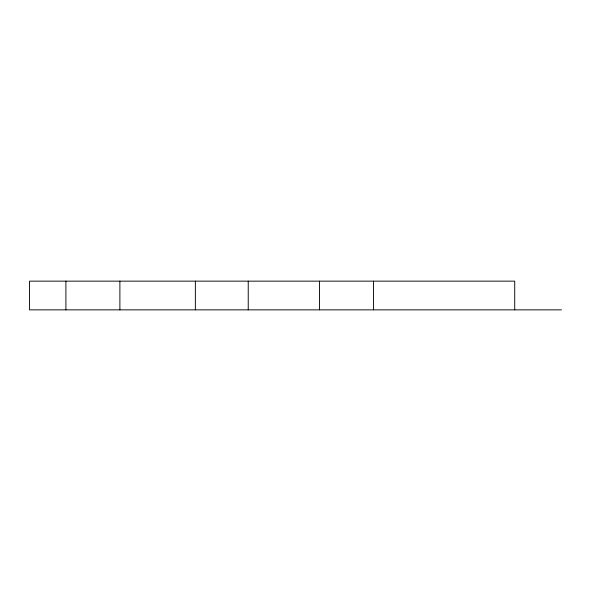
<?xml version="1.0" encoding="UTF-8"?>
<svg xmlns="http://www.w3.org/2000/svg" width="591" height="591" viewBox="0 0 591 591"><rect width="100%" height="100%" fill="white"/><g stroke="black" fill="none" stroke-linecap="round" stroke-linejoin="round"><path stroke-width="0.89" d="M561.45 309.854L29.55 309.854L29.55 281.146L514.724 281.146L514.724 309.854M373.505 281.146L373.505 309.854M319.524 281.146L319.524 309.854M248.235 281.146L248.235 309.854M195.362 281.146L195.362 309.854M119.892 281.146L119.892 309.854M65.904 281.146L65.904 309.854"/></g></svg>
